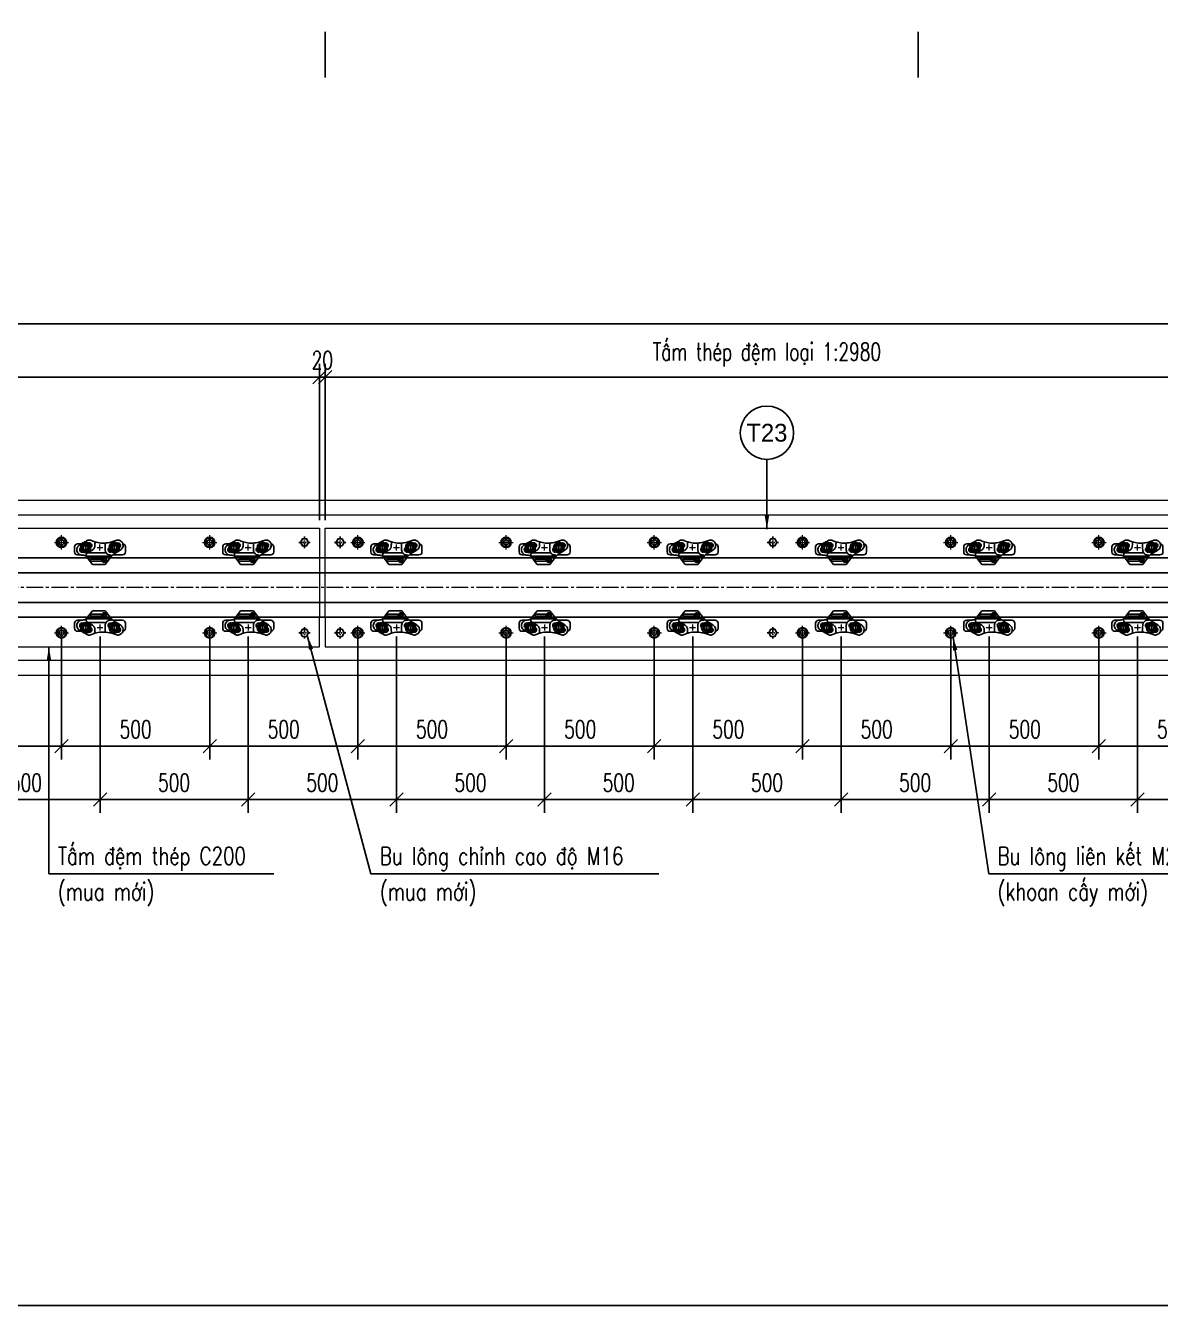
# Model space of a CAD drawing. Header units: millimetres. Extents: x 105795 to 260623, y -660711 to -234400.
# Drawn here: x 200553 to 204382, y -321277 to -316960 of the extents above; entities that cross this region are included whole.
import ezdxf
from ezdxf.enums import TextEntityAlignment as Align

# ---------------------------------------------------------------- set-up
doc = ezdxf.new("R2010")
doc.units = ezdxf.units.MM
doc.header["$LTSCALE"] = 150
doc.header["$MEASUREMENT"] = 0
doc.linetypes.add('CENTER', pattern=[2, 1.25, -0.25, 0.25, -0.25])
doc.linetypes.add('CENTER2', pattern=[1.125, 0.75, -0.125, 0.125, -0.125])
doc.layers.get('Defpoints').update_dxf_attribs({"color": 255})
for name, color, linetype in [('Bulong chinh cao do', 7, 'Continuous'), ('GhichuLytrinh', 2, 'Continuous'), ('PART', 3, 'Continuous'), ('Ray moi', 1, 'Continuous'), ('T-Dim', 8, 'Continuous'), ('T-Hatch', 8, 'Continuous'), ('T-Thay', 3, 'Continuous'), ('T-Truc', 13, 'CENTER2'), ('Tam thep dem', 2, 'Continuous'), ('TEXT', 4, 'Continuous')]:
    doc.layers.add(name, color=color, linetype=linetype)
doc.styles.add('HOA', font='VHAVAN.TTF', dxfattribs={"width": 0.85})
doc.styles.add('THUONG', font='vnsimple.shx', dxfattribs={"width": 0.75})
doc.styles.add('vnsimple', font='vnsimple.shx', dxfattribs={"width": 0.7})
doc.dimstyles.new('30L', dxfattribs={"dimscale": 300, "dimtxt": 0.2, "dimasz": 0.15, "dimexe": 0.15, "dimexo": 0.1, "dimgap": 0.09, "dimtad": 1, "dimdsep": 46, "dimtxsty": 'vnsimple', "dimblk": 'OBLIQUE', "dimcen": 0.09, "dimdle": 0.1, "dimclrd": 256, "dimclre": 256, "dimclrt": 3, "dimadec": 0, "dimazin": 0, "dimtfac": 1, "dimtix": 1, "dimtmove": 1, "dimatfit": 3, "dimfxl": 1, "dimtolj": 1, "dimtzin": 0, "dimarcsym": 0})

# ---------------------------------------------------------------- blocks, each defined once
blk = doc.blocks.new('Bulong M16 chinh cao do')
at = {"layer": 'Bulong chinh cao do', "lineweight": -3}
blk.add_lwpolyline([(-13.9, 0), (-6.9, -12), (6.9, -12), (13.9, 0), (6.9, 12), (-6.9, 12)], close=True, dxfattribs=at)
at = {"layer": 'T-Truc', "color": 250, "linetype": 'CENTER', "lineweight": -3, "ltscale": 0.1}
for p, q in [((-19.4, 0), (19.4, 0)), ((0, -19.4), (0, 19.4))]:
    blk.add_line(p, q, dxfattribs=at)
blk = doc.blocks.new('BU LONG')
at = {"layer": 'PART', "color": 2, "linetype": 'ByBlock', "lineweight": 9, "ltscale": 0.1}
for p, q in [((587063.7, -184968.2), (587063.7, -184920.2)), ((587039.7, -184944.2), (587087.7, -184944.2))]:
    blk.add_line(p, q, dxfattribs=at)
at = {"layer": 'PART', "color": 8, "linetype": 'Continuous'}
blk.add_lwpolyline([(587055.4, -184929.8), (587047.1, -184944.2), (587055.4, -184958.6), (587072.1, -184958.6), (587080.4, -184944.2), (587072.1, -184929.8)], close=True, dxfattribs=at)
at = {"layer": 'PART', "color": 2, "linetype": 'Continuous'}
for radius in [17.6, 8.8]:
    blk.add_circle((587063.7, -184944.2), radius, dxfattribs=at)
blk = doc.blocks.new('coc1')
at = {"layer": 'T-Dim', "color": 250}
for p, q in [((252126.1, -30948.7), (252141.5, -30948.7)), ((252151.5, -30976.2), (252151.5, -31038.5)), ((252171.9, -30984.6), (252171.2, -30984.6)), ((252171.2, -30984.6), (252171.3, -30985.4)), ((252172.9, -31027.2), (252172.9, -30993.4)), ((252174.9, -30991.4), (252177.5, -30991.4)), ((252177.5, -30983), (252175.9, -30983)), ((252175.9, -30983), (252175.9, -30984.6)), ((252175.9, -30985.9), (252175.9, -30987.5)), ((252177.5, -30987.5), (252175.9, -30987.5)), ((252177.8, -30983.6), (252177.8, -30984.6)), ((252177.8, -30986.9), (252177.8, -30985.9)), ((252178.3, -30984.6), (252178.4, -30984.6)), ((252179.5, -30993.4), (252179.5, -31027.2)), ((252181.8, -30986.4), (252181.8, -30984)), ((252174.9, -31029.2), (252177.5, -31029.2)), ((252126.3, -31045.1), (252141.7, -31045.1))]:
    blk.add_line(p, q, dxfattribs=at)
at = {"layer": 'T-Dim', "color": 8}
for p, q in [((252148.7, -30911), (252131.7, -30911)), ((252158.7, -30953.7), (252158.7, -30921)), ((252163.3, -30958.5), (252191, -30979.2)), ((252191, -30979.2), (252191, -31022.5)), ((252191, -31022.5), (252163.3, -31043.3)), ((252121.7, -31059.7), (252121.7, -31073)), ((252158.7, -31073), (252158.7, -31062.1)), ((252131.7, -31083), (252148.7, -31083))]:
    blk.add_line(p, q, dxfattribs=at)
at = {"layer": 'T-Dim', "color": 250}
for points in [[(252147.6, -30948.5), (252140.6, -30936.7), (252126.7, -30936.8), (252120, -30948.9), (252127.1, -30960.8), (252140.9, -30960.6)], [(252147.9, -31044.8), (252140.8, -31033), (252127, -31033.1), (252120.2, -31045.2), (252127.3, -31057.1), (252141.1, -31056.9)]]:
    blk.add_lwpolyline(points, close=True, dxfattribs=at)
blk.add_lwpolyline([(252172.3, -30985.9), (252171.8, -30985.9, -0.402189), (252171.3, -30985.4, -0.402189)], format="xyb", dxfattribs=at)
for points in [[(252171.8, -30984.6), (252171.9, -30984.6)], [(252178.3, -30985.9), (252172.3, -30985.9)], [(252174.6, -30984.6), (252178.3, -30984.6)], [(252178.1, -30984.6), (252179.1, -30984.6)], [(252179.1, -30985.9), (252178.3, -30985.9)]]:
    blk.add_lwpolyline(points, dxfattribs=at)
for centre, radius in [((252133.8, -30949.1), 17.5), ((252133.8, -30948.7), 12), ((252133.8, -30948.7), 8.21), ((252133.8, -30948.7), 7.72), ((252176.2, -30982.5), 7.99), ((252134, -31045.1), 17.7), ((252134, -31045.1), 12), ((252134, -31045.1), 8.58), ((252134, -31045.1), 7.72)]:
    blk.add_circle(centre, radius, dxfattribs=at)
for centre, radius, start, end in [((252126.7, -30936.2), 8.21, 33.8579, 204.33), ((252141.3, -30961.6), 8.21, 217.2187, 24.4659), ((252174.7, -30980.6), 4.86, 309.8531, 235.0368), ((252174.6, -30981), 3.55, 325.9393, 270.8947), ((252174.9, -30993.4), 2, 90, 180), ((252177.5, -30993.4), 2, 0, 90), ((252178.6, -30983.1), 1.56, 288.3305, 324.0231), ((252179, -30987), 1.05, 31.2028, 83.0416), ((252180.9, -30985.2), 1.54, 51.5074, 129.6961), ((252180.9, -30985.2), 1.54, 230.3039, 308.4926), ((252126.6, -31033), 8.58, 40.2477, 202.8953), ((252174.9, -31027.2), 2, 180, 270), ((252177.5, -31027.2), 2, 270, 0), ((252126.6, -31033), 8.58, 243.5906, 244.2653), ((252141.2, -31057), 8.58, 221.8793, 20.5324), ((252141.2, -31057), 8.58, 61.7402, 62.4743)]:
    blk.add_arc(centre, radius, start, end, dxfattribs=at)
at = {"layer": 'T-Dim', "color": 8}
for centre, radius, start, end in [((252131.7, -30921), 10, 90, 172.7502), ((252148.7, -30921), 10, 0, 90), ((252126.6, -31033), 8.58, 358.8777, 359.7675), ((252131.7, -31073), 10, 180, 270), ((252141.2, -31057), 8.58, 179.9374, 180.02), ((252148.7, -31073), 10, 270, 0)]:
    blk.add_arc(centre, radius, start, end, dxfattribs=at)
blk.add_open_spline([(252163.3, -30958.5), (252160.5, -30956.2), (252157.4, -30952.2), (252153.2, -30944.9), (252142, -30926.5), (252136.6, -30921.3), (252129, -30918.9), (252122.3, -30919.2), (252116.3, -30921.6), (252113.2, -30924.9), (252109.9, -30930.5), (252108.9, -30934.1), (252109, -30939.9), (252111.7, -30947.5), (252113.9, -30953.5), (252116, -30959.9), (252117.8, -30970.7), (252118.9, -30980.9), (252119.3, -30990.5), (252118.4, -30998.7), (252116, -31010.1), (252113.9, -31017.1), (252110.2, -31026.3), (252108.6, -31031.1), (252108.6, -31036), (252110, -31039.8), (252119.9, -31056.7), (252121.7, -31059.6), (252124.1, -31064.1), (252128.6, -31071), (252134.1, -31073.9), (252138.8, -31075.4), (252144.9, -31075), (252151.5, -31072.3), (252157.7, -31065.7), (252158.7, -31062.5), (252159.6, -31055.9), (252160.3, -31048.8), (252161.8, -31045.5), (252162.5, -31044.1), (252163.3, -31043.3)], degree=3, knots=[0.587392, 0.587392, 0.587392, 0.587392, 1, 2, 3, 4, 5, 6, 7, 8, 9, 10, 11, 12, 13, 14, 15, 16, 17, 18, 19, 20, 21, 22, 23, 24, 25, 26, 27, 28, 29, 30, 31, 32, 33, 34, 35, 36, 37, 37.680973, 37.680973, 37.680973, 37.680973], dxfattribs=at)
at = {"layer": 'T-Dim', "color": 250}
for points in [[(252163.2, -31042.6), (252163.2, -31038.2), (252163.3, -31005.4), (252163.3, -30985.6), (252163.2, -30962.7), (252163.3, -30959.6), (252163.1, -30959.1), (252162.1, -30958.4), (252161, -30958.3), (252159.8, -30958.4), (252159.3, -30959.4), (252159.2, -30961.2), (252159, -30964), (252158.6, -30966.7), (252158.2, -30968.6), (252157, -30970.9), (252154.7, -30973.5), (252151.8, -30976), (252149.7, -30977.4), (252146.7, -30978.8), (252142.9, -30979.4), (252130.9, -30979.5), (252124.3, -30979.6), (252121.3, -30979.6), (252118.7, -30979.8)], [(252177.8, -30983.6), (252177.8, -30983.2), (252177.7, -30983), (252177.5, -30983)], [(252177.8, -30986.9), (252177.8, -30987.3), (252177.7, -30987.5), (252177.5, -30987.5)], [(252163.2, -31042.6), (252161.8, -31043.7), (252159.6, -31043.5), (252155.8, -31043.3), (252153.2, -31041), (252149.8, -31036.1), (252145.1, -31027.2), (252143.6, -31024.1), (252141.4, -31020.8), (252138.9, -31018.5), (252135.8, -31016.1), (252132.8, -31014.9), (252130.3, -31014.2), (252119.9, -31014.1), (252117.4, -31014.1), (252115.3, -31012.2)]]:
    blk.add_open_spline(points, degree=3, dxfattribs=at)
at = {"layer": 'T-Truc', "color": 250, "lineweight": 9, "ltscale": 30}
for p, q in [((252134, -31007), (252134, -30987)), ((252144, -30997), (252124, -30997))]:
    blk.add_line(p, q, dxfattribs=at)
blk = doc.blocks.new('mnmnbvmnbvmnbmnbbn')
at = {"layer": 'Tam thep dem', "lineweight": 9, "ltscale": 0.5}
for points in [[(0, -300), (0, 0), (2980, 0), (2980, -300)], [(0, -300), (0, -400), (2980, -400), (2980, -300)]]:
    blk.add_lwpolyline(points, dxfattribs=at)
at = {"layer": 'Bulong chinh cao do', "linetype": 'Continuous'}
for p in [(50, -47.5), (1510, -47.5), (2930, -47.5)]:
    blk.add_blockref('Bulong M16 chinh cao do', p, dxfattribs=at)
at = {"layer": 'Bulong chinh cao do', "linetype": 'Continuous', "xscale": -1, "rotation": 180}
for p in [(50, -352.5), (1510, -352.5), (2930, -352.5)]:
    blk.add_blockref('Bulong M16 chinh cao do', p, dxfattribs=at)
at = {"layer": 'PART', "linetype": 'Continuous'}
for p in [(-586953.7, 184896.7), (-586453.7, 184896.7), (-585953.7, 184896.7), (-585453.7, 184896.7), (-584953.7, 184896.7), (-584453.7, 184896.7), (-586953.7, 184591.7), (-586453.7, 184591.7), (-585953.7, 184591.7), (-585453.7, 184591.7), (-584953.7, 184591.7), (-584453.7, 184591.7)]:
    blk.add_blockref('BU LONG', p, dxfattribs=at)
at = {"layer": 'T-Dim', "rotation": 270}
for p in [(31237, 252069), (31737, 252069), (32236.3, 252069, 616), (32737, 252069), (33237, 252069), (33737, 252069)]:
    blk.add_blockref('coc1', p, dxfattribs=at)
at = {"layer": 'T-Dim', "xscale": -1, "rotation": 270}
for p in [(31237, -252469), (31737, -252469), (32236.3, -252469, 616), (32737, -252469), (33237, -252469), (33737, -252469)]:
    blk.add_blockref('coc1', p, dxfattribs=at)
blk = doc.blocks.new('_Oblique')
at = {"color": 0, "linetype": 'ByBlock', "lineweight": -2}
blk.add_line((-0.5, -0.5), (0.5, 0.5), dxfattribs=at)
blk = doc.blocks.new('*D840')
at = {"layer": 'Defpoints', "color": 0, "linetype": 'Continuous', "transparency": 16777216}
for p in [(200174.5, -318996.9), (200674.5, -318996.9), (200674.5, -319390.9)]:
    blk.add_point(p, dxfattribs=at)
at = {"layer": 'T-Dim', "linetype": 'Continuous', "lineweight": -2, "transparency": 16777216}
for p, q in [((200174.5, -319026.9), (200174.5, -319435.9)), ((200674.5, -319026.9), (200674.5, -319435.9)), ((200144.5, -319390.9), (200704.5, -319390.9))]:
    blk.add_line(p, q, dxfattribs=at)
at = {"layer": 'T-Dim', "linetype": 'Continuous', "lineweight": -2, "transparency": 16777216, "xscale": 45, "yscale": 45, "zscale": 45, "rotation": 180}
blk.add_blockref('_Oblique', (200174.5, -319390.9), dxfattribs=at)
at = {"layer": 'T-Dim', "linetype": 'Continuous', "lineweight": -2, "transparency": 16777216, "xscale": 45, "yscale": 45, "zscale": 45}
blk.add_blockref('_Oblique', (200674.5, -319390.9), dxfattribs=at)
at = {"layer": 'T-Dim', "color": 3, "linetype": 'Continuous', "transparency": 16777216, "insert": (200424.5, -319333.9), "char_height": 60, "attachment_point": 5, "style": 'vnsimple'}
blk.add_mtext('\\A1;500', dxfattribs=at)
blk = doc.blocks.new('*D841')
at = {"layer": 'Defpoints', "color": 0, "linetype": 'Continuous', "transparency": 16777216}
for p in [(200304.5, -318990.7), (200804.5, -318990.7), (200304.5, -319570.9)]:
    blk.add_point(p, dxfattribs=at)
at = {"layer": 'T-Dim', "linetype": 'Continuous', "lineweight": -2, "transparency": 16777216}
for p, q in [((200304.5, -319020.7), (200304.5, -319615.9)), ((200804.5, -319020.7), (200804.5, -319615.9)), ((200834.5, -319570.9), (200274.5, -319570.9))]:
    blk.add_line(p, q, dxfattribs=at)
at = {"layer": 'T-Dim', "linetype": 'Continuous', "lineweight": -2, "transparency": 16777216, "xscale": 45, "yscale": 45, "zscale": 45, "rotation": 180}
blk.add_blockref('_Oblique', (200304.5, -319570.9), dxfattribs=at)
at = {"layer": 'T-Dim', "linetype": 'Continuous', "lineweight": -2, "transparency": 16777216, "xscale": 45, "yscale": 45, "zscale": 45}
blk.add_blockref('_Oblique', (200804.5, -319570.9), dxfattribs=at)
at = {"layer": 'T-Dim', "color": 3, "linetype": 'Continuous', "transparency": 16777216, "insert": (200554.5, -319513.9), "char_height": 60, "attachment_point": 5, "style": 'vnsimple'}
blk.add_mtext('\\A1;500', dxfattribs=at)
blk = doc.blocks.new('*D842')
at = {"layer": 'Defpoints', "color": 0, "linetype": 'Continuous', "transparency": 16777216}
for p in [(200674.5, -318996.9), (201174.5, -318996.9), (201174.5, -319390.9)]:
    blk.add_point(p, dxfattribs=at)
at = {"layer": 'T-Dim', "linetype": 'Continuous', "lineweight": -2, "transparency": 16777216}
for p, q in [((200674.5, -319026.9), (200674.5, -319435.9)), ((201174.5, -319026.9), (201174.5, -319435.9)), ((200644.5, -319390.9), (201204.5, -319390.9))]:
    blk.add_line(p, q, dxfattribs=at)
at = {"layer": 'T-Dim', "linetype": 'Continuous', "lineweight": -2, "transparency": 16777216, "xscale": 45, "yscale": 45, "zscale": 45, "rotation": 180}
blk.add_blockref('_Oblique', (200674.5, -319390.9), dxfattribs=at)
at = {"layer": 'T-Dim', "linetype": 'Continuous', "lineweight": -2, "transparency": 16777216, "xscale": 45, "yscale": 45, "zscale": 45}
blk.add_blockref('_Oblique', (201174.5, -319390.9), dxfattribs=at)
at = {"layer": 'T-Dim', "color": 3, "linetype": 'Continuous', "transparency": 16777216, "insert": (200924.5, -319333.9), "char_height": 60, "attachment_point": 5, "style": 'vnsimple'}
blk.add_mtext('\\A1;500', dxfattribs=at)
blk = doc.blocks.new('*D843')
at = {"layer": 'Defpoints', "color": 0, "linetype": 'Continuous', "transparency": 16777216}
for p in [(200804.5, -318990.7), (201304.5, -318990.7), (200804.5, -319570.9)]:
    blk.add_point(p, dxfattribs=at)
at = {"layer": 'T-Dim', "linetype": 'Continuous', "lineweight": -2, "transparency": 16777216}
for p, q in [((200804.5, -319020.7), (200804.5, -319615.9)), ((201304.5, -319020.7), (201304.5, -319615.9)), ((201334.5, -319570.9), (200774.5, -319570.9))]:
    blk.add_line(p, q, dxfattribs=at)
at = {"layer": 'T-Dim', "linetype": 'Continuous', "lineweight": -2, "transparency": 16777216, "xscale": 45, "yscale": 45, "zscale": 45, "rotation": 180}
blk.add_blockref('_Oblique', (200804.5, -319570.9), dxfattribs=at)
at = {"layer": 'T-Dim', "linetype": 'Continuous', "lineweight": -2, "transparency": 16777216, "xscale": 45, "yscale": 45, "zscale": 45}
blk.add_blockref('_Oblique', (201304.5, -319570.9), dxfattribs=at)
at = {"layer": 'T-Dim', "color": 3, "linetype": 'Continuous', "transparency": 16777216, "insert": (201054.5, -319513.9), "char_height": 60, "attachment_point": 5, "style": 'vnsimple'}
blk.add_mtext('\\A1;500', dxfattribs=at)
blk = doc.blocks.new('*D844')
at = {"layer": 'Defpoints', "color": 0, "linetype": 'Continuous', "transparency": 16777216}
for p in [(201174.5, -318996.9), (201674.5, -318996.9), (201674.5, -319390.9)]:
    blk.add_point(p, dxfattribs=at)
at = {"layer": 'T-Dim', "linetype": 'Continuous', "lineweight": -2, "transparency": 16777216}
for p, q in [((201174.5, -319026.9), (201174.5, -319435.9)), ((201674.5, -319026.9), (201674.5, -319435.9)), ((201144.5, -319390.9), (201704.5, -319390.9))]:
    blk.add_line(p, q, dxfattribs=at)
at = {"layer": 'T-Dim', "linetype": 'Continuous', "lineweight": -2, "transparency": 16777216, "xscale": 45, "yscale": 45, "zscale": 45, "rotation": 180}
blk.add_blockref('_Oblique', (201174.5, -319390.9), dxfattribs=at)
at = {"layer": 'T-Dim', "linetype": 'Continuous', "lineweight": -2, "transparency": 16777216, "xscale": 45, "yscale": 45, "zscale": 45}
blk.add_blockref('_Oblique', (201674.5, -319390.9), dxfattribs=at)
at = {"layer": 'T-Dim', "color": 3, "linetype": 'Continuous', "transparency": 16777216, "insert": (201424.5, -319333.9), "char_height": 60, "attachment_point": 5, "style": 'vnsimple'}
blk.add_mtext('\\A1;500', dxfattribs=at)
blk = doc.blocks.new('*D845')
at = {"layer": 'Defpoints', "color": 0, "linetype": 'Continuous', "transparency": 16777216}
for p in [(201304.5, -318990.7), (201804.5, -318990.7), (201304.5, -319570.9)]:
    blk.add_point(p, dxfattribs=at)
at = {"layer": 'T-Dim', "linetype": 'Continuous', "lineweight": -2, "transparency": 16777216}
for p, q in [((201304.5, -319020.7), (201304.5, -319615.9)), ((201804.5, -319020.7), (201804.5, -319615.9)), ((201834.5, -319570.9), (201274.5, -319570.9))]:
    blk.add_line(p, q, dxfattribs=at)
at = {"layer": 'T-Dim', "linetype": 'Continuous', "lineweight": -2, "transparency": 16777216, "xscale": 45, "yscale": 45, "zscale": 45, "rotation": 180}
blk.add_blockref('_Oblique', (201304.5, -319570.9), dxfattribs=at)
at = {"layer": 'T-Dim', "linetype": 'Continuous', "lineweight": -2, "transparency": 16777216, "xscale": 45, "yscale": 45, "zscale": 45}
blk.add_blockref('_Oblique', (201804.5, -319570.9), dxfattribs=at)
at = {"layer": 'T-Dim', "color": 3, "linetype": 'Continuous', "transparency": 16777216, "insert": (201554.5, -319513.9), "char_height": 60, "attachment_point": 5, "style": 'vnsimple'}
blk.add_mtext('\\A1;500', dxfattribs=at)
blk = doc.blocks.new('*D846')
at = {"layer": 'Defpoints', "color": 0, "linetype": 'Continuous', "transparency": 16777216}
for p in [(201674.5, -318996.9), (202174.5, -318996.9), (202174.5, -319390.9)]:
    blk.add_point(p, dxfattribs=at)
at = {"layer": 'T-Dim', "linetype": 'Continuous', "lineweight": -2, "transparency": 16777216}
for p, q in [((201674.5, -319026.9), (201674.5, -319435.9)), ((202174.5, -319026.9), (202174.5, -319435.9)), ((201644.5, -319390.9), (202204.5, -319390.9))]:
    blk.add_line(p, q, dxfattribs=at)
at = {"layer": 'T-Dim', "linetype": 'Continuous', "lineweight": -2, "transparency": 16777216, "xscale": 45, "yscale": 45, "zscale": 45, "rotation": 180}
blk.add_blockref('_Oblique', (201674.5, -319390.9), dxfattribs=at)
at = {"layer": 'T-Dim', "linetype": 'Continuous', "lineweight": -2, "transparency": 16777216, "xscale": 45, "yscale": 45, "zscale": 45}
blk.add_blockref('_Oblique', (202174.5, -319390.9), dxfattribs=at)
at = {"layer": 'T-Dim', "color": 3, "linetype": 'Continuous', "transparency": 16777216, "insert": (201924.5, -319333.9), "char_height": 60, "attachment_point": 5, "style": 'vnsimple'}
blk.add_mtext('\\A1;500', dxfattribs=at)
blk = doc.blocks.new('*D847')
at = {"layer": 'Defpoints', "color": 0, "linetype": 'Continuous', "transparency": 16777216}
for p in [(201804.5, -318990.7), (202304.5, -318990.7), (201804.5, -319570.9)]:
    blk.add_point(p, dxfattribs=at)
at = {"layer": 'T-Dim', "linetype": 'Continuous', "lineweight": -2, "transparency": 16777216}
for p, q in [((201804.5, -319020.7), (201804.5, -319615.9)), ((202304.5, -319020.7), (202304.5, -319615.9)), ((202334.5, -319570.9), (201774.5, -319570.9))]:
    blk.add_line(p, q, dxfattribs=at)
at = {"layer": 'T-Dim', "linetype": 'Continuous', "lineweight": -2, "transparency": 16777216, "xscale": 45, "yscale": 45, "zscale": 45, "rotation": 180}
blk.add_blockref('_Oblique', (201804.5, -319570.9), dxfattribs=at)
at = {"layer": 'T-Dim', "linetype": 'Continuous', "lineweight": -2, "transparency": 16777216, "xscale": 45, "yscale": 45, "zscale": 45}
blk.add_blockref('_Oblique', (202304.5, -319570.9), dxfattribs=at)
at = {"layer": 'T-Dim', "color": 3, "linetype": 'Continuous', "transparency": 16777216, "insert": (202054.5, -319513.9), "char_height": 60, "attachment_point": 5, "style": 'vnsimple'}
blk.add_mtext('\\A1;500', dxfattribs=at)
blk = doc.blocks.new('*D848')
at = {"layer": 'Defpoints', "color": 0, "linetype": 'Continuous', "transparency": 16777216}
for p in [(202174.5, -318996.9), (202674.5, -318996.9), (202674.5, -319390.9)]:
    blk.add_point(p, dxfattribs=at)
at = {"layer": 'T-Dim', "linetype": 'Continuous', "lineweight": -2, "transparency": 16777216}
for p, q in [((202174.5, -319026.9), (202174.5, -319435.9)), ((202674.5, -319026.9), (202674.5, -319435.9)), ((202144.5, -319390.9), (202704.5, -319390.9))]:
    blk.add_line(p, q, dxfattribs=at)
at = {"layer": 'T-Dim', "linetype": 'Continuous', "lineweight": -2, "transparency": 16777216, "xscale": 45, "yscale": 45, "zscale": 45, "rotation": 180}
blk.add_blockref('_Oblique', (202174.5, -319390.9), dxfattribs=at)
at = {"layer": 'T-Dim', "linetype": 'Continuous', "lineweight": -2, "transparency": 16777216, "xscale": 45, "yscale": 45, "zscale": 45}
blk.add_blockref('_Oblique', (202674.5, -319390.9), dxfattribs=at)
at = {"layer": 'T-Dim', "color": 3, "linetype": 'Continuous', "transparency": 16777216, "insert": (202424.5, -319333.9), "char_height": 60, "attachment_point": 5, "style": 'vnsimple'}
blk.add_mtext('\\A1;500', dxfattribs=at)
blk = doc.blocks.new('*D849')
at = {"layer": 'Defpoints', "color": 0, "linetype": 'Continuous', "transparency": 16777216}
for p in [(202304.5, -318990.7), (202804.5, -318990.7), (202304.5, -319570.9)]:
    blk.add_point(p, dxfattribs=at)
at = {"layer": 'T-Dim', "linetype": 'Continuous', "lineweight": -2, "transparency": 16777216}
for p, q in [((202304.5, -319020.7), (202304.5, -319615.9)), ((202804.5, -319020.7), (202804.5, -319615.9)), ((202834.5, -319570.9), (202274.5, -319570.9))]:
    blk.add_line(p, q, dxfattribs=at)
at = {"layer": 'T-Dim', "linetype": 'Continuous', "lineweight": -2, "transparency": 16777216, "xscale": 45, "yscale": 45, "zscale": 45, "rotation": 180}
blk.add_blockref('_Oblique', (202304.5, -319570.9), dxfattribs=at)
at = {"layer": 'T-Dim', "linetype": 'Continuous', "lineweight": -2, "transparency": 16777216, "xscale": 45, "yscale": 45, "zscale": 45}
blk.add_blockref('_Oblique', (202804.5, -319570.9), dxfattribs=at)
at = {"layer": 'T-Dim', "color": 3, "linetype": 'Continuous', "transparency": 16777216, "insert": (202554.5, -319513.9), "char_height": 60, "attachment_point": 5, "style": 'vnsimple'}
blk.add_mtext('\\A1;500', dxfattribs=at)
blk = doc.blocks.new('*D850')
at = {"layer": 'Defpoints', "color": 0, "linetype": 'Continuous', "transparency": 16777216}
for p in [(202674.5, -318996.9), (203174.5, -318996.9), (203174.5, -319390.9)]:
    blk.add_point(p, dxfattribs=at)
at = {"layer": 'T-Dim', "linetype": 'Continuous', "lineweight": -2, "transparency": 16777216}
for p, q in [((202674.5, -319026.9), (202674.5, -319435.9)), ((203174.5, -319026.9), (203174.5, -319435.9)), ((202644.5, -319390.9), (203204.5, -319390.9))]:
    blk.add_line(p, q, dxfattribs=at)
at = {"layer": 'T-Dim', "linetype": 'Continuous', "lineweight": -2, "transparency": 16777216, "xscale": 45, "yscale": 45, "zscale": 45, "rotation": 180}
blk.add_blockref('_Oblique', (202674.5, -319390.9), dxfattribs=at)
at = {"layer": 'T-Dim', "linetype": 'Continuous', "lineweight": -2, "transparency": 16777216, "xscale": 45, "yscale": 45, "zscale": 45}
blk.add_blockref('_Oblique', (203174.5, -319390.9), dxfattribs=at)
at = {"layer": 'T-Dim', "color": 3, "linetype": 'Continuous', "transparency": 16777216, "insert": (202924.5, -319333.9), "char_height": 60, "attachment_point": 5, "style": 'vnsimple'}
blk.add_mtext('\\A1;500', dxfattribs=at)
blk = doc.blocks.new('*D851')
at = {"layer": 'Defpoints', "color": 0, "linetype": 'Continuous', "transparency": 16777216}
for p in [(202804.5, -318990.7), (203304.5, -318990.7), (202804.5, -319570.9)]:
    blk.add_point(p, dxfattribs=at)
at = {"layer": 'T-Dim', "linetype": 'Continuous', "lineweight": -2, "transparency": 16777216}
for p, q in [((202804.5, -319020.7), (202804.5, -319615.9)), ((203304.5, -319020.7), (203304.5, -319615.9)), ((203334.5, -319570.9), (202774.5, -319570.9))]:
    blk.add_line(p, q, dxfattribs=at)
at = {"layer": 'T-Dim', "linetype": 'Continuous', "lineweight": -2, "transparency": 16777216, "xscale": 45, "yscale": 45, "zscale": 45, "rotation": 180}
blk.add_blockref('_Oblique', (202804.5, -319570.9), dxfattribs=at)
at = {"layer": 'T-Dim', "linetype": 'Continuous', "lineweight": -2, "transparency": 16777216, "xscale": 45, "yscale": 45, "zscale": 45}
blk.add_blockref('_Oblique', (203304.5, -319570.9), dxfattribs=at)
at = {"layer": 'T-Dim', "color": 3, "linetype": 'Continuous', "transparency": 16777216, "insert": (203054.5, -319513.9), "char_height": 60, "attachment_point": 5, "style": 'vnsimple'}
blk.add_mtext('\\A1;500', dxfattribs=at)
blk = doc.blocks.new('*D852')
at = {"layer": 'Defpoints', "color": 0, "linetype": 'Continuous', "transparency": 16777216}
for p in [(203174.5, -318996.9), (203674.5, -318996.9), (203674.5, -319390.9)]:
    blk.add_point(p, dxfattribs=at)
at = {"layer": 'T-Dim', "linetype": 'Continuous', "lineweight": -2, "transparency": 16777216}
for p, q in [((203174.5, -319026.9), (203174.5, -319435.9)), ((203674.5, -319026.9), (203674.5, -319435.9)), ((203144.5, -319390.9), (203704.5, -319390.9))]:
    blk.add_line(p, q, dxfattribs=at)
at = {"layer": 'T-Dim', "linetype": 'Continuous', "lineweight": -2, "transparency": 16777216, "xscale": 45, "yscale": 45, "zscale": 45, "rotation": 180}
blk.add_blockref('_Oblique', (203174.5, -319390.9), dxfattribs=at)
at = {"layer": 'T-Dim', "linetype": 'Continuous', "lineweight": -2, "transparency": 16777216, "xscale": 45, "yscale": 45, "zscale": 45}
blk.add_blockref('_Oblique', (203674.5, -319390.9), dxfattribs=at)
at = {"layer": 'T-Dim', "color": 3, "linetype": 'Continuous', "transparency": 16777216, "insert": (203424.5, -319333.9), "char_height": 60, "attachment_point": 5, "style": 'vnsimple'}
blk.add_mtext('\\A1;500', dxfattribs=at)
blk = doc.blocks.new('*D853')
at = {"layer": 'Defpoints', "color": 0, "linetype": 'Continuous', "transparency": 16777216}
for p in [(203304.5, -318990.7), (203804.5, -318990.7), (203304.5, -319570.9)]:
    blk.add_point(p, dxfattribs=at)
at = {"layer": 'T-Dim', "linetype": 'Continuous', "lineweight": -2, "transparency": 16777216}
for p, q in [((203304.5, -319020.7), (203304.5, -319615.9)), ((203804.5, -319020.7), (203804.5, -319615.9)), ((203834.5, -319570.9), (203274.5, -319570.9))]:
    blk.add_line(p, q, dxfattribs=at)
at = {"layer": 'T-Dim', "linetype": 'Continuous', "lineweight": -2, "transparency": 16777216, "xscale": 45, "yscale": 45, "zscale": 45, "rotation": 180}
blk.add_blockref('_Oblique', (203304.5, -319570.9), dxfattribs=at)
at = {"layer": 'T-Dim', "linetype": 'Continuous', "lineweight": -2, "transparency": 16777216, "xscale": 45, "yscale": 45, "zscale": 45}
blk.add_blockref('_Oblique', (203804.5, -319570.9), dxfattribs=at)
at = {"layer": 'T-Dim', "color": 3, "linetype": 'Continuous', "transparency": 16777216, "insert": (203554.5, -319513.9), "char_height": 60, "attachment_point": 5, "style": 'vnsimple'}
blk.add_mtext('\\A1;500', dxfattribs=at)
blk = doc.blocks.new('*D854')
at = {"layer": 'Defpoints', "color": 0, "linetype": 'Continuous', "transparency": 16777216}
for p in [(203674.5, -318996.9), (204174.5, -318996.9), (204174.5, -319390.9)]:
    blk.add_point(p, dxfattribs=at)
at = {"layer": 'T-Dim', "linetype": 'Continuous', "lineweight": -2, "transparency": 16777216}
for p, q in [((203674.5, -319026.9), (203674.5, -319435.9)), ((204174.5, -319026.9), (204174.5, -319435.9)), ((203644.5, -319390.9), (204204.5, -319390.9))]:
    blk.add_line(p, q, dxfattribs=at)
at = {"layer": 'T-Dim', "linetype": 'Continuous', "lineweight": -2, "transparency": 16777216, "xscale": 45, "yscale": 45, "zscale": 45, "rotation": 180}
blk.add_blockref('_Oblique', (203674.5, -319390.9), dxfattribs=at)
at = {"layer": 'T-Dim', "linetype": 'Continuous', "lineweight": -2, "transparency": 16777216, "xscale": 45, "yscale": 45, "zscale": 45}
blk.add_blockref('_Oblique', (204174.5, -319390.9), dxfattribs=at)
at = {"layer": 'T-Dim', "color": 3, "linetype": 'Continuous', "transparency": 16777216, "insert": (203924.5, -319333.9), "char_height": 60, "attachment_point": 5, "style": 'vnsimple'}
blk.add_mtext('\\A1;500', dxfattribs=at)
blk = doc.blocks.new('*D855')
at = {"layer": 'Defpoints', "color": 0, "linetype": 'Continuous', "transparency": 16777216}
for p in [(203804.5, -318990.7), (204304.5, -318990.7), (203804.5, -319570.9)]:
    blk.add_point(p, dxfattribs=at)
at = {"layer": 'T-Dim', "linetype": 'Continuous', "lineweight": -2, "transparency": 16777216}
for p, q in [((203804.5, -319020.7), (203804.5, -319615.9)), ((204304.5, -319020.7), (204304.5, -319615.9)), ((204334.5, -319570.9), (203774.5, -319570.9))]:
    blk.add_line(p, q, dxfattribs=at)
at = {"layer": 'T-Dim', "linetype": 'Continuous', "lineweight": -2, "transparency": 16777216, "xscale": 45, "yscale": 45, "zscale": 45, "rotation": 180}
blk.add_blockref('_Oblique', (203804.5, -319570.9), dxfattribs=at)
at = {"layer": 'T-Dim', "linetype": 'Continuous', "lineweight": -2, "transparency": 16777216, "xscale": 45, "yscale": 45, "zscale": 45}
blk.add_blockref('_Oblique', (204304.5, -319570.9), dxfattribs=at)
at = {"layer": 'T-Dim', "color": 3, "linetype": 'Continuous', "transparency": 16777216, "insert": (204054.5, -319513.9), "char_height": 60, "attachment_point": 5, "style": 'vnsimple'}
blk.add_mtext('\\A1;500', dxfattribs=at)
blk = doc.blocks.new('*D856')
at = {"layer": 'Defpoints', "color": 0, "linetype": 'Continuous', "transparency": 16777216}
for p in [(204174.5, -318996.9), (204674.5, -318996.9), (204674.5, -319390.9)]:
    blk.add_point(p, dxfattribs=at)
at = {"layer": 'T-Dim', "linetype": 'Continuous', "lineweight": -2, "transparency": 16777216}
for p, q in [((204174.5, -319026.9), (204174.5, -319435.9)), ((204674.5, -319026.9), (204674.5, -319435.9)), ((204144.5, -319390.9), (204704.5, -319390.9))]:
    blk.add_line(p, q, dxfattribs=at)
at = {"layer": 'T-Dim', "linetype": 'Continuous', "lineweight": -2, "transparency": 16777216, "xscale": 45, "yscale": 45, "zscale": 45, "rotation": 180}
blk.add_blockref('_Oblique', (204174.5, -319390.9), dxfattribs=at)
at = {"layer": 'T-Dim', "linetype": 'Continuous', "lineweight": -2, "transparency": 16777216, "xscale": 45, "yscale": 45, "zscale": 45}
blk.add_blockref('_Oblique', (204674.5, -319390.9), dxfattribs=at)
at = {"layer": 'T-Dim', "color": 3, "linetype": 'Continuous', "transparency": 16777216, "insert": (204424.5, -319333.9), "char_height": 60, "attachment_point": 5, "style": 'vnsimple'}
blk.add_mtext('\\A1;500', dxfattribs=at)
blk = doc.blocks.new('*D857')
at = {"layer": 'Defpoints', "color": 0, "linetype": 'Continuous', "transparency": 16777216}
for p in [(204304.5, -318990.7), (204804.5, -318990.7), (204304.5, -319570.9)]:
    blk.add_point(p, dxfattribs=at)
at = {"layer": 'T-Dim', "linetype": 'Continuous', "lineweight": -2, "transparency": 16777216}
for p, q in [((204304.5, -319020.7), (204304.5, -319615.9)), ((204804.5, -319020.7), (204804.5, -319615.9)), ((204834.5, -319570.9), (204274.5, -319570.9))]:
    blk.add_line(p, q, dxfattribs=at)
at = {"layer": 'T-Dim', "linetype": 'Continuous', "lineweight": -2, "transparency": 16777216, "xscale": 45, "yscale": 45, "zscale": 45, "rotation": 180}
blk.add_blockref('_Oblique', (204304.5, -319570.9), dxfattribs=at)
at = {"layer": 'T-Dim', "linetype": 'Continuous', "lineweight": -2, "transparency": 16777216, "xscale": 45, "yscale": 45, "zscale": 45}
blk.add_blockref('_Oblique', (204804.5, -319570.9), dxfattribs=at)
at = {"layer": 'T-Dim', "color": 3, "linetype": 'Continuous', "transparency": 16777216, "insert": (204554.5, -319513.9), "char_height": 60, "attachment_point": 5, "style": 'vnsimple'}
blk.add_mtext('\\A1;500', dxfattribs=at)
blk = doc.blocks.new('*D1028')
at = {"layer": 'Defpoints', "color": 0, "transparency": 16777216}
for p in [(201544.5, -318145.8), (198564.5, -318658.5), (201544.5, -318658.5)]:
    blk.add_point(p, dxfattribs=at)
at = {"layer": 'T-Dim', "lineweight": -2, "transparency": 16777216}
for p, q in [((198564.5, -318628.5), (198564.5, -318100.8)), ((201544.5, -318628.5), (201544.5, -318100.8)), ((198534.5, -318145.8), (201574.5, -318145.8))]:
    blk.add_line(p, q, dxfattribs=at)
at = {"layer": 'T-Dim', "lineweight": -2, "transparency": 16777216, "xscale": 45, "yscale": 45, "zscale": 45, "rotation": 180}
blk.add_blockref('_Oblique', (198564.5, -318145.8), dxfattribs=at)
at = {"layer": 'T-Dim', "lineweight": -2, "transparency": 16777216, "xscale": 45, "yscale": 45, "zscale": 45}
blk.add_blockref('_Oblique', (201544.5, -318145.8), dxfattribs=at)
at = {"layer": 'T-Dim', "color": 3, "transparency": 16777216, "insert": (200054.5, -318070.3), "char_height": 60, "attachment_point": 5, "style": 'vnsimple'}
blk.add_mtext('\\A1;TÊm thÐp ®Öm lo¹i 1:2980', dxfattribs=at)
blk = doc.blocks.new('*D1029')
at = {"layer": 'Defpoints', "color": 0, "linetype": 'Continuous', "transparency": 16777216}
for p in [(201564.5, -318145.8), (201544.5, -318655.9), (201564.5, -318655.9)]:
    blk.add_point(p, dxfattribs=at)
at = {"layer": 'T-Dim', "linetype": 'Continuous', "lineweight": -2, "transparency": 16777216}
for p, q in [((201544.5, -318625.9), (201544.5, -318100.8)), ((201564.5, -318625.9), (201564.5, -318100.8)), ((201544.5, -318145.8), (201499.5, -318145.8)), ((201544.5, -318145.8), (201564.5, -318145.8)), ((201564.5, -318145.8), (201609.5, -318145.8))]:
    blk.add_line(p, q, dxfattribs=at)
at = {"layer": 'T-Dim', "linetype": 'Continuous', "lineweight": -2, "transparency": 16777216, "xscale": 45, "yscale": 45, "zscale": 45}
blk.add_blockref('_Oblique', (201544.5, -318145.8), dxfattribs=at)
at = {"layer": 'T-Dim', "linetype": 'Continuous', "lineweight": -2, "transparency": 16777216, "xscale": 45, "yscale": 45, "zscale": 45, "rotation": 180}
blk.add_blockref('_Oblique', (201564.5, -318145.8), dxfattribs=at)
at = {"layer": 'T-Dim', "color": 3, "linetype": 'Continuous', "transparency": 16777216, "insert": (201554.5, -318088.8), "char_height": 60, "attachment_point": 5, "style": 'vnsimple'}
blk.add_mtext('\\A1;20', dxfattribs=at)
blk = doc.blocks.new('*D1030')
at = {"layer": 'Defpoints', "color": 0, "transparency": 16777216}
for p in [(204544.5, -318145.8), (201564.5, -318658.5), (204544.5, -318658.5)]:
    blk.add_point(p, dxfattribs=at)
at = {"layer": 'T-Dim', "lineweight": -2, "transparency": 16777216}
for p, q in [((201564.5, -318628.5), (201564.5, -318100.8)), ((204544.5, -318628.5), (204544.5, -318100.8)), ((201534.5, -318145.8), (204574.5, -318145.8))]:
    blk.add_line(p, q, dxfattribs=at)
at = {"layer": 'T-Dim', "lineweight": -2, "transparency": 16777216, "xscale": 45, "yscale": 45, "zscale": 45, "rotation": 180}
blk.add_blockref('_Oblique', (201564.5, -318145.8), dxfattribs=at)
at = {"layer": 'T-Dim', "lineweight": -2, "transparency": 16777216, "xscale": 45, "yscale": 45, "zscale": 45}
blk.add_blockref('_Oblique', (204544.5, -318145.8), dxfattribs=at)
at = {"layer": 'T-Dim', "color": 3, "transparency": 16777216, "insert": (203054.5, -318070.3), "char_height": 60, "attachment_point": 5, "style": 'vnsimple'}
blk.add_mtext('\\A1;TÊm thÐp ®Öm lo¹i 1:2980', dxfattribs=at)
blk = doc.blocks.new('*D1049')
at = {"layer": 'Defpoints', "color": 0, "transparency": 16777216}
for p in [(204669.5, -317965.8), (192829.5, -318722.5), (204669.5, -318722.5)]:
    blk.add_point(p, dxfattribs=at)
at = {"layer": 'T-Hatch', "lineweight": -2, "transparency": 16777216}
for p, q in [((192829.5, -318692.5), (192829.5, -317920.8)), ((204669.5, -318692.5), (204669.5, -317920.8)), ((192799.5, -317965.8), (204699.5, -317965.8))]:
    blk.add_line(p, q, dxfattribs=at)
at = {"layer": 'T-Hatch', "lineweight": -2, "transparency": 16777216, "xscale": 45, "yscale": 45, "zscale": 45, "rotation": 180}
blk.add_blockref('_Oblique', (192829.5, -317965.8), dxfattribs=at)
at = {"layer": 'T-Hatch', "lineweight": -2, "transparency": 16777216, "xscale": 45, "yscale": 45, "zscale": 45}
blk.add_blockref('_Oblique', (204669.5, -317965.8), dxfattribs=at)
at = {"layer": 'T-Hatch', "color": 3, "transparency": 16777216, "insert": (198749.5, -317893.1), "char_height": 60, "attachment_point": 5, "style": 'vnsimple'}
blk.add_mtext('\\A1;Thanh ray tËn dông l¹i (ray B6):11840', dxfattribs=at)
blk = doc.blocks.new('Chi dan')
at = {"layer": 'T-Dim'}
blk.add_leader([(0, -245), (0, -10)], dimstyle='30L', override={"dimgap": 0.09, "dimtad": 0}, dxfattribs=at)
blk.add_wipeout([(68.5, 138.4), (60.6, 146.5), (51.8, 153.6), (42.2, 159.5), (31.9, 164.2), (21.1, 167.5), (10, 169.4), (-1.3, 170), (-12.6, 169.1), (-23.7, 166.8), (-34.4, 163.2), (-44.5, 158.2), (-54, 152), (-62.6, 144.7), (-70.2, 136.3), (-76.7, 127.1), (-82, 117.1), (-86, 106.5), (-88.6, 95.5), (-89.9, 84.3), (-89.7, 73), (-88.1, 61.8), (-85.2, 50.9), (-80.9, 40.5), (-75.3, 30.7), (-68.5, 21.6), (-60.6, 13.5), (-51.8, 6.4), (-42.2, 0.5), (-31.9, -4.2), (-21.1, -7.5), (-10, -9.4), (1.3, -10), (12.6, -9.1), (23.7, -6.8), (34.4, -3.2), (44.5, 1.8), (54, 8), (62.6, 15.3), (70.2, 23.7), (76.7, 32.9), (82, 42.9), (86, 53.5), (88.6, 64.5), (89.9, 75.7), (89.7, 87), (88.1, 98.2), (85.2, 109.1), (80.9, 119.5), (75.3, 129.3)]).dxf.layer = 'T-Dim'
blk.add_circle((0, 80), 90, dxfattribs=at)

msp = doc.modelspace()

# ---------------------------------------------------------------- linework, layer by layer
at = {"layer": 'GhichuLytrinh', "color": 8}
for p, q in [((201564.457, -317135.007), (201564.457, -316981.293)), ((203564.457, -317135.007), (203564.457, -316981.293))]:
    msp.add_line(p, q, dxfattribs=at)
at = {"layer": 'Ray moi', "linetype": 'Continuous'}
for p, q in [((192829.457, -318755.89), (204669.457, -318755.89)), ((192829.457, -318805.89), (204669.457, -318805.89)), ((192829.457, -318905.89), (204669.457, -318905.89)), ((192829.457, -318955.89), (204669.457, -318955.89))]:
    msp.add_line(p, q, dxfattribs=at)
at = {"layer": 'T-Thay', "color": 3, "lineweight": 13}
for p, q in [((135564.457, -318560.89), (235524.457, -318560.89)), ((135564.457, -319150.89), (235524.457, -319150.89))]:
    msp.add_line(p, q, dxfattribs=at)
at = {"layer": 'T-Thay', "color": 7, "lineweight": 13}
for p, q in [((135564.457, -318610.89), (235524.457, -318610.89)), ((135564.457, -319100.89), (235524.457, -319100.89))]:
    msp.add_line(p, q, dxfattribs=at)
at = {"layer": 'T-Truc', "lineweight": 9, "ltscale": 0.5}
msp.add_line((240184.457, -318855.89), (135564.457, -318855.89), dxfattribs=at)

# ---------------------------------------------------------------- block references
at = {"linetype": 'Continuous'}
for p in [(198564.457, -318655.89), (201564.457, -318655.89)]:
    msp.add_blockref('mnmnbvmnbvmnbmnbbn', p, dxfattribs=at)

# ---------------------------------------------------------------- texts
at = {"layer": 'TEXT', "style": 'THUONG', "width": 0.75}
for s, p in [('TÊm ®Öm thÐp C200', (200662.245, -319790.888)), ('Bu l«ng chØnh cao ®é M16', (201748.654, -319790.888)), ('Bu l«ng liªn kÕt M20', (203832.989, -319790.888)), ('(mua míi)', (200662.245, -319910.888)), ('(mua míi)', (201748.654, -319910.888)), ('(khoan cÊy míi)', (203832.989, -319910.888))]:
    msp.add_text(s, height=60, dxfattribs=at).set_placement(p)

# ---------------------------------------------------------------- dimensions: what is measured, and where the dimension line sits
at = {"layer": 'T-Dim'}
dim = msp.add_linear_dim(base=(201544.457, -318145.832), p1=(198564.457, -318658.53), p2=(201544.457, -318658.53), text='TÊm thÐp ®Öm lo¹i 1:<>', dimstyle='30L', dxfattribs=at)
dim.commit()
dim.dimension.update_dxf_attribs({"geometry": '*D1028', "text_midpoint": (200054.457, -318070.261)})
at = {"layer": 'T-Dim', "linetype": 'Continuous'}
for base, p1, p2, picture, middle in [((201564.457, -318145.832), (201544.457, -318655.89), (201564.457, -318655.89), '*D1029', (201554.457, -318088.832)), ((200674.457, -319390.888), (200174.457, -318996.862), (200674.457, -318996.862), '*D840', (200424.457, -319333.888)), ((200304.457, -319570.888), (200804.457, -318990.706), (200304.457, -318990.706), '*D841', (200554.457, -319513.888)), ((201174.457, -319390.888), (200674.457, -318996.862), (201174.457, -318996.862), '*D842', (200924.457, -319333.888)), ((200804.457, -319570.888), (201304.457, -318990.706), (200804.457, -318990.706), '*D843', (201054.457, -319513.888)), ((201674.457, -319390.888), (201174.457, -318996.862), (201674.457, -318996.862), '*D844', (201424.457, -319333.888)), ((201304.457, -319570.888), (201804.457, -318990.706), (201304.457, -318990.706), '*D845', (201554.457, -319513.888)), ((202174.457, -319390.888), (201674.457, -318996.862), (202174.457, -318996.862), '*D846', (201924.457, -319333.888)), ((201804.457, -319570.888), (202304.457, -318990.706), (201804.457, -318990.706), '*D847', (202054.457, -319513.888)), ((202674.457, -319390.888), (202174.457, -318996.862), (202674.457, -318996.862), '*D848', (202424.457, -319333.888)), ((202304.457, -319570.888), (202804.457, -318990.706), (202304.457, -318990.706), '*D849', (202554.457, -319513.888)), ((203174.457, -319390.888), (202674.457, -318996.862), (203174.457, -318996.862), '*D850', (202924.457, -319333.888)), ((202804.457, -319570.888), (203304.457, -318990.706), (202804.457, -318990.706), '*D851', (203054.457, -319513.888)), ((203674.457, -319390.888), (203174.457, -318996.862), (203674.457, -318996.862), '*D852', (203424.457, -319333.888)), ((203304.457, -319570.888), (203804.457, -318990.706), (203304.457, -318990.706), '*D853', (203554.457, -319513.888)), ((204174.457, -319390.888), (203674.457, -318996.862), (204174.457, -318996.862), '*D854', (203924.457, -319333.888)), ((203804.457, -319570.888), (204304.457, -318990.706), (203804.457, -318990.706), '*D855', (204054.457, -319513.888)), ((204674.457, -319390.888), (204174.457, -318996.862), (204674.457, -318996.862), '*D856', (204424.457, -319333.888)), ((204304.457, -319570.888), (204804.457, -318990.706), (204304.457, -318990.706), '*D857', (204554.457, -319513.888))]:
    dim = msp.add_linear_dim(base=base, p1=p1, p2=p2, dimstyle='30L', dxfattribs=at)
    dim.commit()
    dim.dimension.update_dxf_attribs({"geometry": picture, "text_midpoint": middle})

# ---------------------------------------------------------------- leaders
for points in [[(201504.849, -319020.39), (201718.654, -319820.888), (202690.232, -319820.888)], [(203682.771, -319022.79), (203802.989, -319820.888), (204575.019, -319820.888)], [(200632.245, -319055.89), (200632.245, -319820.888), (201391.013, -319820.888)]]:
    msp.add_leader(points, dimstyle='30L', override={"dimtad": 0}, dxfattribs=at)

# ---------------------------------------------------------------- next in the draw order: block references
at = {"layer": 'T-Dim'}
msp.add_blockref('Chi dan', (203054.457, -318413.53), dxfattribs=at)

# ---------------------------------------------------------------- next in the draw order: linework, layer by layer
at = {"layer": 'Defpoints', "linetype": 'Continuous'}
msp.add_lwpolyline([(196579.655, -312876.997), (206329.655, -312876.997), (206329.655, -321276.997), (196579.655, -321276.997)], close=True, dxfattribs=at)

# ---------------------------------------------------------------- next in the draw order: texts
at = {"layer": 'TEXT', "style": 'HOA'}
msp.add_text('T23', height=60, dxfattribs=at).set_placement((203054.44, -318333.53), align=Align.MIDDLE_CENTER)

# ---------------------------------------------------------------- next in the draw order: dimensions: what is measured, and where the dimension line sits
at = {"layer": 'T-Dim'}
dim = msp.add_linear_dim(base=(204544.457, -318145.832), p1=(201564.457, -318658.53), p2=(204544.457, -318658.53), text='TÊm thÐp ®Öm lo¹i 1:<>', dimstyle='30L', dxfattribs=at)
dim.commit()
dim.dimension.update_dxf_attribs({"geometry": '*D1030', "text_midpoint": (203054.457, -318070.261)})
at = {"layer": 'T-Hatch'}
dim = msp.add_linear_dim(base=(204669.457, -317965.832), p1=(192829.457, -318722.498), p2=(204669.457, -318722.498), text='Thanh ray tËn dông l¹i (ray B6):<>', dimstyle='30L', dxfattribs=at)
dim.commit()
dim.dimension.update_dxf_attribs({"geometry": '*D1049', "text_midpoint": (198749.457, -317893.118)})

doc.saveas('drawing.dxf')
